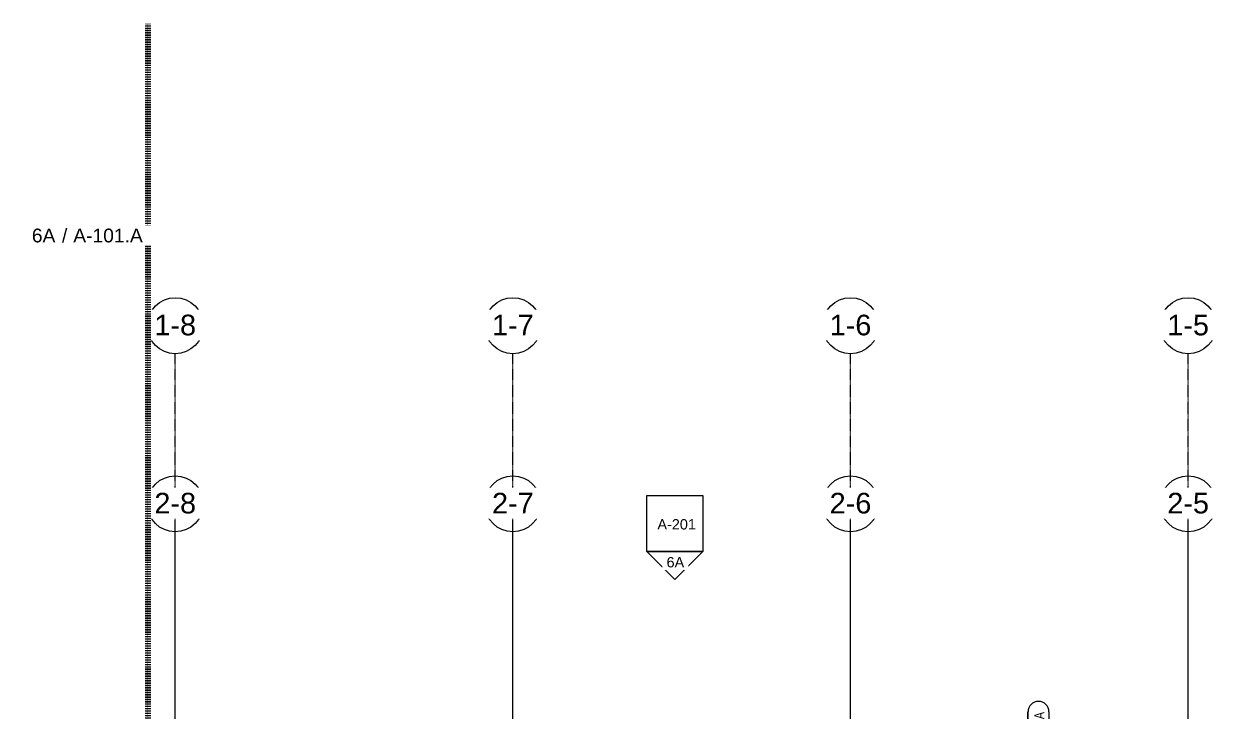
# Model space of a CAD drawing. Header units: inches. Extents: x 23906 to 26716, y -23130 to -20467.
# Drawn here: x 24114 to 25138, y -21056 to -20467 of the extents above; entities that cross this region are included whole.
import ezdxf

# ---------------------------------------------------------------- set-up
doc = ezdxf.new("R2010")
doc.units = ezdxf.units.IN
doc.header["$MEASUREMENT"] = 0
doc.linetypes.add('Dash_2_', pattern=[0.25, 0.125, -0.125])
doc.linetypes.add('Grid Line 1_2_', pattern=[0.875, 0.5, -0.125, 0.125, -0.125])
for name, color, linetype, lineweight in [('A-ANNO-MATC', 214, 'Dash_2_', 140), ('A-WALL-IDEN', 211, 'Continuous', 9), ('G-ANNO-SYMB', 111, 'Continuous', 9), ('S-GRID', 1, 'Continuous', 9), ('S-GRID-IDEN', 1, 'Continuous', 9)]:
    doc.layers.add(name, color=color, linetype=linetype, lineweight=lineweight)
doc.styles.add('Arial', font='arial.ttf', dxfattribs={"height": 17.703593})
doc.styles.add('Arial_1', font='arial.ttf', dxfattribs={"height": 8.851796})
doc.styles.add('Arial_2', font='arial.ttf', dxfattribs={"height": 0.122942})
doc.styles.add('Arial_3', font='arial.ttf', dxfattribs={"height": 11.802395})
doc.styles.add('Century Gothic_1', font='GOTHIC.TTF', dxfattribs={"width": 0.8, "height": 8.622671})

# ---------------------------------------------------------------- blocks, each defined once
blk = doc.blocks.new('Grid - Grid Head - Circle-14747-Enlarged First Floor Plan _East_')
at = {"layer": 'S-GRID-IDEN'}
blk.add_circle((0, 0), 0.25, dxfattribs=at)
blk = doc.blocks.new('Elevation - Detail Number-93309-Enlarged First Floor Plan _East_')
at = {"layer": 'G-ANNO-SYMB'}
for p, q in [((-0.25, -0.25), (-0.25, 0.25)), ((-0.25, 0.25), (0.25, 0.25)), ((0.25, 0.25), (0.25, -0.25)), ((0.25, -0.25), (-0.25, -0.25))]:
    blk.add_line(p, q, dxfattribs=at)
blk = doc.blocks.new('Elevation - Detail Number-93036-Enlarged First Floor Plan _East_')
at = {"layer": 'G-ANNO-SYMB'}
for p, q in [((0, 0.25), (-0.25, 0)), ((0.25, 0), (0, 0.25)), ((-0.25, 0), (0.25, 0))]:
    blk.add_line(p, q, dxfattribs=at)
blk = doc.blocks.new('View Reference - View Reference-80209-Enlarged First Floor Plan _East_')
at = {"layer": 'G-ANNO-SYMB', "insert": (0.003, 0.066), "char_height": 0.123, "width": 0.057, "attachment_point": 2, "line_spacing_factor": 0.938532, "style": 'Arial_2', "bg_fill": 3, "box_fill_scale": 1.25, "bg_fill_color": 0, "bg_fill_transparency": 0}
blk.add_mtext('/', dxfattribs=at)
blk = doc.blocks.new('Wall Tag - 1_4_-1369832-Enlarged First Floor Plan _East_')
at = {"layer": 'A-WALL-IDEN', "color": 153}
for p, q in [((-0.082, 0.097), (0.105, 0.097)), ((0.105, 0.097), (-0.082, 0.097)), ((-0.082, -0.091), (0.105, -0.091)), ((-0.082, -0.091), (0.105, -0.091))]:
    blk.add_line(p, q, dxfattribs=at)
for centre, start, end in [((-0.082, 0.003), 90, 270), ((-0.082, 0.003), 90, 270), ((0.105, 0.003), 270, 90), ((0.105, 0.003), 270, 90)]:
    blk.add_arc(centre, 0.0937, start, end, dxfattribs=at)

msp = doc.modelspace()

# ---------------------------------------------------------------- linework, layer by layer
at = {"layer": 'S-GRID', "linetype": 'Grid Line 1_2_'}
for p, q in [((24243.8902, -22929.3071), (24243.8902, -20749.6602)), ((24533.3902, -22929.3071), (24533.3902, -20749.6602)), ((24822.8902, -22929.3071), (24822.8902, -20749.6602)), ((25112.3902, -22929.3071), (25112.3902, -20749.6602)), ((24243.8902, -23058.9049), (24243.8902, -20902.4278)), ((24533.3902, -23058.9049), (24533.3902, -20902.4278)), ((24822.8902, -23058.9049), (24822.8902, -20902.4278)), ((25112.3902, -23058.9049), (25112.3902, -20902.4278))]:
    msp.add_line(p, q, dxfattribs=at)

# ---------------------------------------------------------------- block references
at = {"layer": 'A-WALL-IDEN', "color": 153, "xscale": 95.99999999999994, "yscale": 95.99999999999994, "zscale": 95.99999999999994, "rotation": 89.99999999999991}
msp.add_blockref('Wall Tag - 1_4_-1369832-Enlarged First Floor Plan _East_', (24984.3627, -21066.9278), dxfattribs=at)
at = {"layer": 'G-ANNO-SYMB', "xscale": 95.99999999999994, "yscale": 95.99999999999994, "zscale": 95.99999999999994}
for name, p in [('View Reference - View Reference-80209-Enlarged First Floor Plan _East_', (24148.7944, -20648.7593)), ('Elevation - Detail Number-93309-Enlarged First Floor Plan _East_', (24672.2257, -20895.3979))]:
    msp.add_blockref(name, p, dxfattribs=at)
at = {"layer": 'G-ANNO-SYMB', "extrusion": (0, 0, -1), "xscale": 95.99999999999994, "yscale": 95.99999999999994, "zscale": 95.99999999999994, "rotation": 180}
msp.add_blockref('Elevation - Detail Number-93036-Enlarged First Floor Plan _East_', (-24672.2257, -20919.3979), dxfattribs=at)
at = {"layer": 'S-GRID-IDEN', "xscale": 95.99999999999994, "yscale": 95.99999999999994, "zscale": 95.99999999999994}
for p in [(24243.8902, -20725.6602), (24533.3902, -20725.6602), (24822.8902, -20725.6602), (25112.3902, -20725.6602), (24243.8902, -20878.4278), (24533.3902, -20878.4278), (24822.8902, -20878.4278), (25112.3902, -20878.4278)]:
    msp.add_blockref('Grid - Grid Head - Circle-14747-Enlarged First Floor Plan _East_', p, dxfattribs=at)

# ---------------------------------------------------------------- next in the draw order: texts
at = {"layer": 'A-WALL-IDEN', "insert": (24980.4283, -21066.9567), "char_height": 8.62267, "width": 23.76, "attachment_point": 2, "rotation": 90, "line_spacing_factor": 0.984117, "style": 'Century Gothic_1', "bg_fill": 3, "box_fill_scale": 1.25, "bg_fill_color": 0, "bg_fill_transparency": 0}
msp.add_mtext('E2.A', dxfattribs=at)
at = {"layer": 'G-ANNO-SYMB', "line_spacing_factor": 0.938532, "bg_fill": 3, "box_fill_scale": 1.25, "bg_fill_color": 0, "bg_fill_transparency": 0}
for s, insert, char_height, width, attachment_point, style in [('6A', (24141.1161, -20642.402), 11.8024, 24.048, 3, 'Arial_3'), ('A-201', (24673.8233, -20891.5845), 8.8518, 39.312, 2, 'Arial_1'), ('6A', (24672.7437, -20924.0865), 8.8518, 18.036, 2, 'Arial_1')]:
    msp.add_mtext(s, dxfattribs=dict(at, insert=insert, char_height=char_height, width=width, attachment_point=attachment_point, style=style))
at = {"layer": 'S-GRID-IDEN', "char_height": 17.70359, "width": 42.552, "attachment_point": 2, "line_spacing_factor": 0.938532, "style": 'Arial', "bg_fill": 3, "box_fill_scale": 1.25, "bg_fill_color": 0, "bg_fill_transparency": 0}
for s, insert in [('1-8', (24243.8856, -20716.2234)), ('1-7', (24533.3856, -20716.2234)), ('1-6', (24822.8856, -20716.2234)), ('1-5', (25112.3856, -20716.2234)), ('2-8', (24243.8856, -20868.9909)), ('2-7', (24533.3856, -20868.9909)), ('2-6', (24822.8856, -20868.9909)), ('2-5', (25112.3856, -20868.9909))]:
    msp.add_mtext(s, dxfattribs=dict(at, insert=insert))

# ---------------------------------------------------------------- next in the draw order: linework, layer by layer
at = {"layer": 'A-ANNO-MATC', "color": 163}
msp.add_line((24220.4473, -20466.8066), (24220.4473, -23129.8711), dxfattribs=at)

# ---------------------------------------------------------------- next in the draw order: texts
at = {"layer": 'G-ANNO-SYMB', "insert": (24156.4745, -20642.4034), "char_height": 11.8024, "width": 70.992, "attachment_point": 1, "line_spacing_factor": 0.938532, "style": 'Arial_3', "bg_fill": 3, "box_fill_scale": 1.25, "bg_fill_color": 0, "bg_fill_transparency": 0}
msp.add_mtext('A-101.A', dxfattribs=at)

doc.saveas('drawing.dxf')
